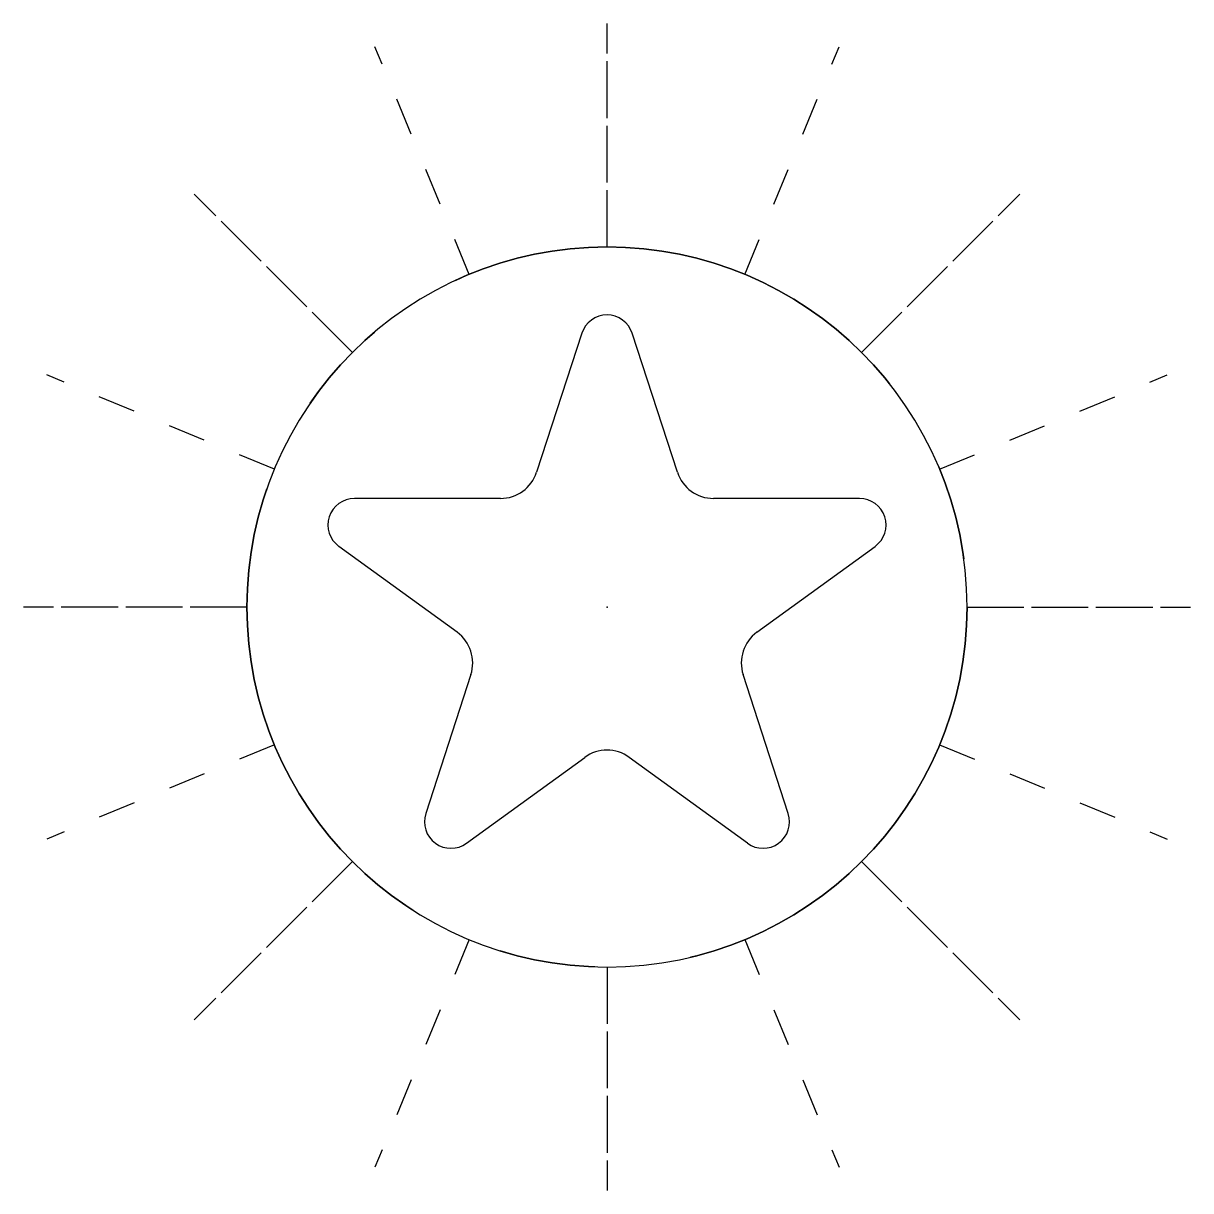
# Model space of a CAD drawing. Header units: millimetres. Extents: x -15.4 to 15.4, y -15.4 to 15.4.
import ezdxf

# ---------------------------------------------------------------- set-up
doc = ezdxf.new("R2010")
doc.units = ezdxf.units.MM
doc.header["$PDSIZE"] = -1
doc.linetypes.add('CENTERX2', pattern=[20.32, 12.7, -2.54, 2.54, -2.54])

msp = doc.modelspace()

# ---------------------------------------------------------------- linework, layer by layer
at = {"color": 7, "linetype": 'Continuous'}
for p, q in [((0, 14.6), (0, 15.4)), ((-5.932, 14.32), (-6.123, 14.782)), ((5.932, 14.32), (6.123, 14.782)), ((0, 12.9), (0, 14.4)), ((-5.166, 12.472), (-5.549, 13.396)), ((5.166, 12.472), (5.549, 13.396)), ((0, 11.2), (0, 12.7)), ((-4.401, 10.625), (-4.784, 11.548)), ((4.401, 10.625), (4.784, 11.548)), ((-10.324, 10.324), (-10.889, 10.889)), ((0, 9.5), (0, 11)), ((10.324, 10.324), (10.889, 10.889)), ((-9.122, 9.122), (-10.182, 10.182)), ((9.122, 9.122), (10.182, 10.182)), ((-3.635, 8.777), (-4.018, 9.701)), ((3.635, 8.777), (4.018, 9.701)), ((-7.92, 7.92), (-8.98, 8.98)), ((7.92, 7.92), (8.98, 8.98)), ((-6.718, 6.718), (-7.778, 7.778)), ((6.718, 6.718), (7.778, 7.778)), ((-0.666, 7.222), (-1.857, 3.556)), ((1.857, 3.556), (0.666, 7.222)), ((-14.32, 5.932), (-14.782, 6.123)), ((14.32, 5.932), (14.782, 6.123)), ((-12.472, 5.166), (-13.396, 5.549)), ((12.472, 5.166), (13.396, 5.549)), ((-10.625, 4.401), (-11.548, 4.784)), ((10.625, 4.401), (11.548, 4.784)), ((-8.777, 3.635), (-9.701, 4.018)), ((8.777, 3.635), (9.701, 4.018)), ((-2.808, 2.865), (-6.662, 2.865)), ((6.662, 2.865), (2.808, 2.865)), ((-3.955, -0.667), (-7.074, 1.598)), ((3.955, -0.667), (7.074, 1.598)), ((9.5, 0), (11, 0)), ((11.2, 0), (12.7, 0)), ((12.9, 0), (14.4, 0)), ((14.6, 0), (15.4, 0)), ((-14.6, 0), (-15.4, 0)), ((-12.9, 0), (-14.4, 0)), ((-11.2, 0), (-12.7, 0)), ((-9.5, 0), (-11, 0)), ((-3.592, -1.785), (-4.783, -5.451)), ((4.783, -5.451), (3.592, -1.785)), ((-8.777, -3.635), (-9.701, -4.018)), ((8.777, -3.635), (9.701, -4.018)), ((-3.706, -6.234), (-0.588, -3.968)), ((3.706, -6.234), (0.588, -3.968)), ((-10.625, -4.401), (-11.548, -4.784)), ((10.625, -4.401), (11.548, -4.784)), ((-12.472, -5.166), (-13.396, -5.549)), ((12.472, -5.166), (13.396, -5.549)), ((-14.32, -5.932), (-14.782, -6.123)), ((14.32, -5.932), (14.782, -6.123)), ((-6.718, -6.718), (-7.778, -7.778)), ((6.718, -6.718), (7.778, -7.778)), ((-7.92, -7.92), (-8.98, -8.98)), ((7.92, -7.92), (8.98, -8.98)), ((-3.635, -8.777), (-4.018, -9.701)), ((3.635, -8.777), (4.018, -9.701)), ((-9.122, -9.122), (-10.182, -10.182)), ((9.122, -9.122), (10.182, -10.182)), ((0, -9.5), (0, -11)), ((-10.324, -10.324), (-10.889, -10.889)), ((10.324, -10.324), (10.889, -10.889)), ((-4.401, -10.625), (-4.784, -11.548)), ((4.401, -10.625), (4.784, -11.548)), ((0, -11.2), (0, -12.7)), ((-5.166, -12.472), (-5.549, -13.396)), ((5.166, -12.472), (5.549, -13.396)), ((0, -12.9), (0, -14.4)), ((-5.932, -14.32), (-6.123, -14.782)), ((5.932, -14.32), (6.123, -14.782)), ((0, -14.6), (0, -15.4))]:
    msp.add_line(p, q, dxfattribs=at)
at = {"color": 7, "linetype": 'CENTERX2'}
msp.add_circle((0, 0), 9.5, dxfattribs=at)
at = {"color": 7, "linetype": 'Continuous'}
for centre, radius, start, end in [((0, 0), 9.5, 90, 180), ((0, 0), 9.5, 0, 90), ((0, 7.005), 0.7, 18, 162), ((-2.808, 3.865), 1, 270, 342), ((2.808, 3.865), 1, 198, 270), ((-6.662, 2.165), 0.7, 90, 234), ((6.662, 2.165), 0.7, 306, 90), ((0, 0), 9.5, 270, 0), ((0, 0), 9.5, 180, 270), ((-4.543, -1.476), 1, 342, 54), ((4.543, -1.476), 1, 126, 198), ((0, -4.777), 1, 54, 126), ((-4.118, -5.667), 0.7, 162, 306), ((4.118, -5.667), 0.7, 234, 18)]:
    msp.add_arc(centre, radius, start, end, dxfattribs=at)
msp.add_point((0, 0), dxfattribs=at)
msp.add_point((0, 0), dxfattribs=at)
msp.add_point((0, 0), dxfattribs=at)
msp.add_point((0, 0), dxfattribs=at)
msp.add_point((0, 0), dxfattribs=at)
msp.add_point((0, 0), dxfattribs=at)

doc.saveas('drawing.dxf')
